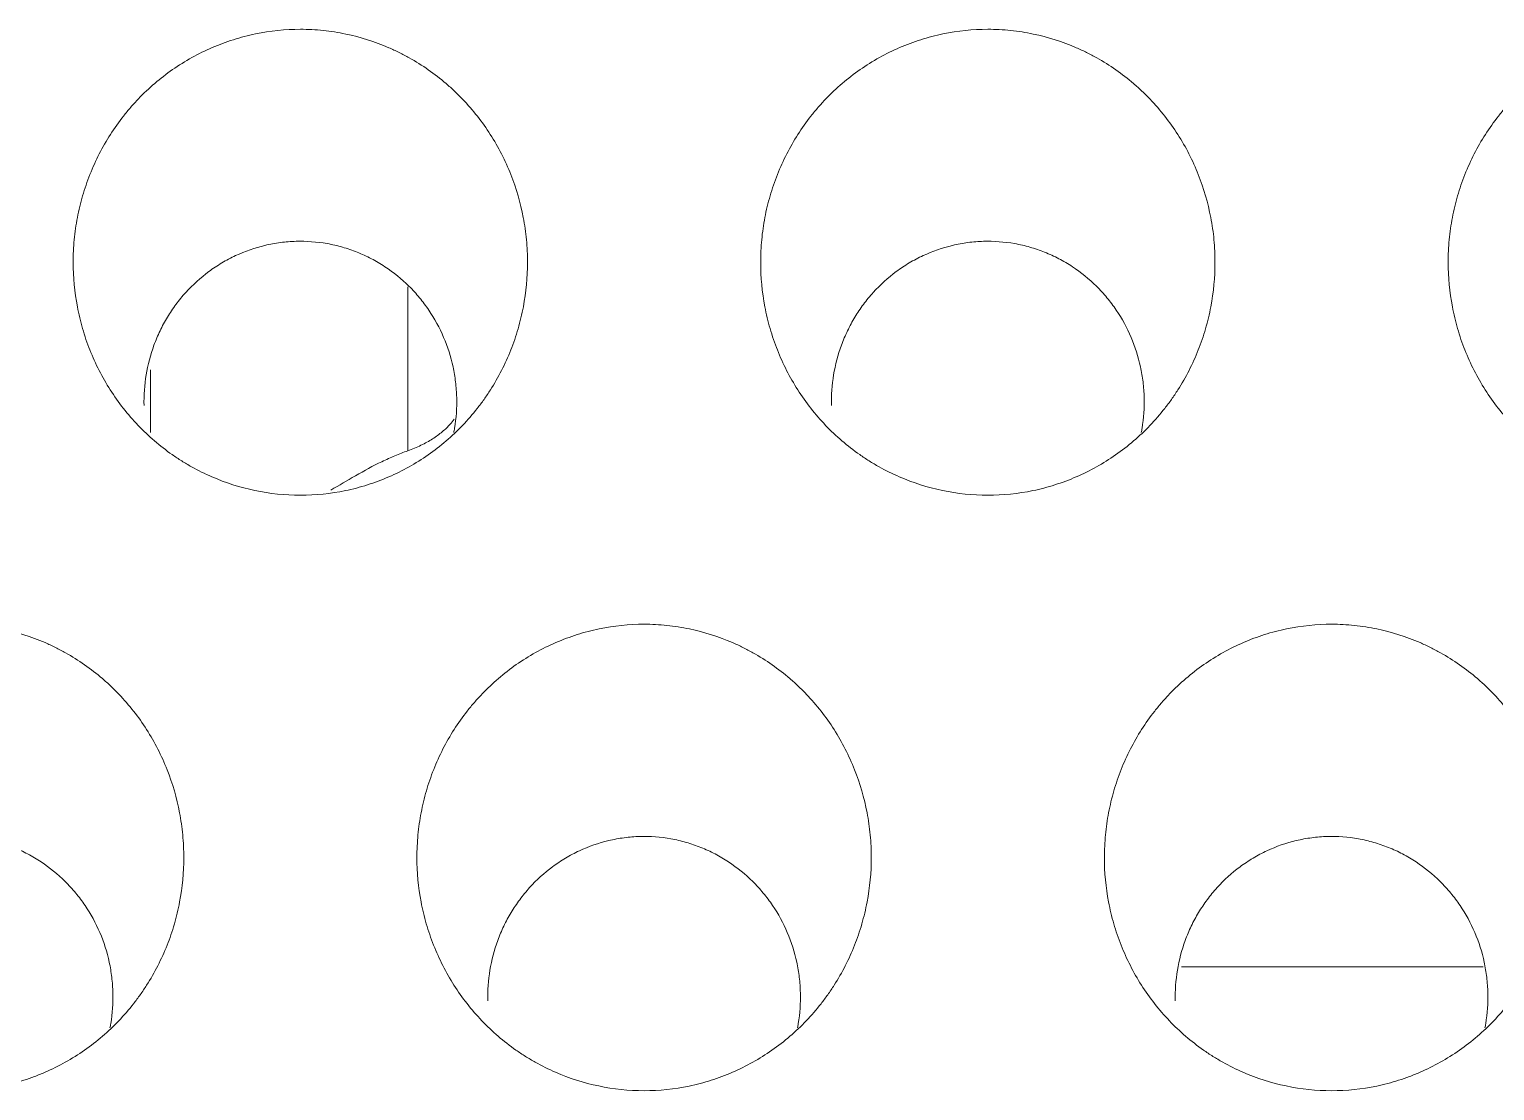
# Model space of a CAD drawing. Header units: inches. Extents: x 3778 to 56227, y -16914 to 35091.
# Drawn here: x 43039.87 to 43046.24, y -12653.51 to -12648.89 of the extents above; entities that cross this region are included whole.
import ezdxf

# ---------------------------------------------------------------- set-up
doc = ezdxf.new("R2010")
doc.units = ezdxf.units.IN
doc.header["$LTSCALE"] = 100
doc.header["$MEASUREMENT"] = 0
doc.layers.add('2-con', color=2, linetype='Continuous')
doc.layers.add('mark-B', color=2, linetype='Continuous', lineweight=20)

# ---------------------------------------------------------------- blocks, each defined once
blk = doc.blocks.new('무풍1WAY 대형')
at = {"layer": 'mark-B'}
for p, q in [((-360.8281, -425.9843), (-362.1389, -425.9843)), ((-357.4659, -428.2264), (-357.4659, -428.9388)), ((-356.3479, -428.5787), (-356.3479, -428.3057))]:
    blk.add_line(p, q, dxfattribs=at)
for points, knots in [([(-361.4808, -425.4454), (-361.5473, -425.4454), (-361.6127, -425.4522), (-361.709, -425.4723), (-361.7408, -425.4806), (-361.7881, -425.4956), (-361.8038, -425.5011), (-361.8348, -425.5127), (-361.8501, -425.5189), (-361.9255, -425.5516), (-361.9825, -425.5835), (-362.0634, -425.6401), (-362.0896, -425.6605), (-362.1395, -425.7033), (-362.1869, -425.7483), (-362.2295, -425.7976), (-362.2598, -425.8362), (-362.2696, -425.8493), (-362.2885, -425.8761), (-362.2977, -425.8898), (-362.342, -425.9591), (-362.3715, -426.0171), (-362.4074, -426.1077), (-362.4179, -426.1386), (-362.4316, -426.1857), (-362.4358, -426.2016), (-362.4434, -426.2335), (-362.4468, -426.2495), (-362.462, -426.3295), (-362.468, -426.394), (-362.4681, -426.4753), (-362.4677, -426.4916), (-362.4661, -426.5242), (-362.465, -426.5406), (-362.4604, -426.5896), (-362.4558, -426.6218), (-362.4376, -426.7175), (-362.4196, -426.7797), (-362.3835, -426.8709), (-362.3699, -426.901), (-362.3401, -426.9592), (-362.324, -426.9874), (-362.2715, -427.0696), (-362.2314, -427.1209), (-362.1745, -427.1805), (-362.1628, -427.1922), (-362.1389, -427.2148), (-362.1024, -427.2477), (-362.038, -427.2977), (-361.9827, -427.3325), (-361.9397, -427.3566), (-361.9251, -427.3643), (-361.8955, -427.3791), (-361.8804, -427.386), (-361.8047, -427.4189), (-361.7423, -427.4387), (-361.646, -427.4589), (-361.6134, -427.464), (-361.5472, -427.4709), (-361.5142, -427.4726), (-361.4157, -427.4726), (-361.3504, -427.466), (-361.2694, -427.4492), (-361.2532, -427.4454), (-361.2211, -427.4371), (-361.1736, -427.4233), (-361.0968, -427.3946), (-361.038, -427.3656), (-360.9806, -427.3335), (-360.9524, -427.3158), (-360.8714, -427.2593), (-360.8219, -427.2168), (-360.7654, -427.1577), (-360.7543, -427.1456), (-360.7328, -427.1208), (-360.7223, -427.108), (-360.6918, -427.0692), (-360.6729, -427.0425), (-360.6203, -426.9602), (-360.5906, -426.9022), (-360.5604, -426.826), (-360.5547, -426.8106), (-360.5441, -426.7796), (-360.5293, -426.7329), (-360.5105, -426.6539), (-360.5013, -426.5897), (-360.4967, -426.5411), (-360.4956, -426.5248), (-360.494, -426.4921), (-360.4936, -426.4757), (-360.4936, -426.3938), (-360.4997, -426.3293), (-360.5178, -426.2337), (-360.5254, -426.2021), (-360.539, -426.1549), (-360.5439, -426.1392), (-360.5546, -426.1082), (-360.5602, -426.0928), (-360.5902, -426.017), (-360.6197, -425.9592), (-360.6722, -425.8767), (-360.6911, -425.85), (-360.7318, -425.798), (-360.7533, -425.7732), (-360.8209, -425.7024), (-360.8702, -425.6598), (-360.9374, -425.6127), (-360.9512, -425.6035), (-360.9792, -425.5859), (-360.9934, -425.5774), (-361.0365, -425.5533), (-361.0659, -425.5387), (-361.1559, -425.4996), (-361.2184, -425.4795), (-361.3485, -425.4522), (-361.4143, -425.4454), (-361.4808, -425.4454)], [0, 0, 0, 0, 0.03125, 0.03125, 0.046875, 0.046875, 0.054687, 0.054687, 0.0625, 0.0625, 0.09375, 0.09375, 0.109375, 0.109375, 0.125, 0.140625, 0.140625, 0.148437, 0.148437, 0.15625, 0.15625, 0.1875, 0.1875, 0.203125, 0.203125, 0.210937, 0.210937, 0.21875, 0.21875, 0.25, 0.25, 0.257812, 0.257812, 0.265625, 0.265625, 0.28125, 0.28125, 0.3125, 0.3125, 0.328125, 0.328125, 0.34375, 0.34375, 0.375, 0.375, 0.382812, 0.382812, 0.390625, 0.40625, 0.421875, 0.421875, 0.429687, 0.429687, 0.4375, 0.4375, 0.46875, 0.46875, 0.484375, 0.484375, 0.5, 0.5, 0.53125, 0.53125, 0.539062, 0.539062, 0.546875, 0.5625, 0.578125, 0.578125, 0.59375, 0.59375, 0.625, 0.625, 0.632812, 0.632812, 0.640625, 0.640625, 0.65625, 0.65625, 0.6875, 0.6875, 0.695312, 0.695312, 0.703125, 0.71875, 0.734375, 0.734375, 0.742187, 0.742187, 0.75, 0.75, 0.78125, 0.78125, 0.796875, 0.796875, 0.804687, 0.804687, 0.8125, 0.8125, 0.84375, 0.84375, 0.859375, 0.859375, 0.875, 0.875, 0.90625, 0.90625, 0.914062, 0.914062, 0.921875, 0.921875, 0.9375, 0.9375, 0.96875, 0.96875, 1, 1, 1, 1]), ([(-358.4933, -425.4454), (-358.5598, -425.4454), (-358.6251, -425.4522), (-358.7214, -425.4723), (-358.7533, -425.4806), (-358.8005, -425.4956), (-358.8163, -425.5011), (-358.8473, -425.5127), (-358.8625, -425.5189), (-358.9379, -425.5516), (-358.995, -425.5835), (-359.0758, -425.6401), (-359.1021, -425.6605), (-359.1519, -425.7033), (-359.1993, -425.7483), (-359.242, -425.7976), (-359.2722, -425.8362), (-359.282, -425.8493), (-359.301, -425.8761), (-359.3102, -425.8898), (-359.3544, -425.9591), (-359.3839, -426.0171), (-359.4198, -426.1077), (-359.4304, -426.1386), (-359.444, -426.1857), (-359.4482, -426.2016), (-359.4559, -426.2335), (-359.4593, -426.2495), (-359.4744, -426.3295), (-359.4805, -426.394), (-359.4805, -426.4753), (-359.4801, -426.4916), (-359.4786, -426.5242), (-359.4774, -426.5406), (-359.4728, -426.5896), (-359.4682, -426.6218), (-359.45, -426.7175), (-359.432, -426.7797), (-359.396, -426.8709), (-359.3824, -426.901), (-359.3526, -426.9592), (-359.3364, -426.9874), (-359.284, -427.0696), (-359.2439, -427.1209), (-359.1869, -427.1805), (-359.1752, -427.1922), (-359.1514, -427.2148), (-359.1149, -427.2477), (-359.0505, -427.2977), (-358.9951, -427.3325), (-358.9521, -427.3566), (-358.9376, -427.3643), (-358.9079, -427.3791), (-358.8928, -427.386), (-358.8172, -427.4189), (-358.7548, -427.4387), (-358.6584, -427.4589), (-358.6258, -427.464), (-358.5597, -427.4709), (-358.5267, -427.4726), (-358.4281, -427.4726), (-358.3629, -427.466), (-358.2819, -427.4492), (-358.2656, -427.4454), (-358.2336, -427.4371), (-358.1861, -427.4233), (-358.1093, -427.3946), (-358.0505, -427.3656), (-357.993, -427.3335), (-357.9648, -427.3158), (-357.8839, -427.2593), (-357.8344, -427.2168), (-357.7778, -427.1577), (-357.7668, -427.1456), (-357.7452, -427.1208), (-357.7347, -427.108), (-357.7042, -427.0692), (-357.6853, -427.0425), (-357.6327, -426.9602), (-357.6031, -426.9022), (-357.5729, -426.826), (-357.5672, -426.8106), (-357.5565, -426.7796), (-357.5418, -426.7329), (-357.5229, -426.6539), (-357.5138, -426.5897), (-357.5092, -426.5411), (-357.508, -426.5248), (-357.5065, -426.4921), (-357.5061, -426.4757), (-357.5061, -426.3938), (-357.5122, -426.3293), (-357.5303, -426.2337), (-357.5378, -426.2021), (-357.5515, -426.1549), (-357.5564, -426.1392), (-357.567, -426.1082), (-357.5727, -426.0928), (-357.6027, -426.017), (-357.6322, -425.9592), (-357.6847, -425.8767), (-357.7036, -425.85), (-357.7442, -425.798), (-357.7657, -425.7732), (-357.8333, -425.7024), (-357.8827, -425.6598), (-357.9499, -425.6127), (-357.9636, -425.6035), (-357.9916, -425.5859), (-358.0059, -425.5774), (-358.049, -425.5533), (-358.0783, -425.5387), (-358.1683, -425.4996), (-358.2308, -425.4795), (-358.361, -425.4522), (-358.4268, -425.4454), (-358.4933, -425.4454)], [0, 0, 0, 0, 0.03125, 0.03125, 0.046875, 0.046875, 0.054688, 0.054688, 0.0625, 0.0625, 0.09375, 0.09375, 0.109375, 0.109375, 0.125, 0.140625, 0.140625, 0.148438, 0.148438, 0.15625, 0.15625, 0.1875, 0.1875, 0.203125, 0.203125, 0.210938, 0.210938, 0.21875, 0.21875, 0.25, 0.25, 0.257813, 0.257813, 0.265625, 0.265625, 0.28125, 0.28125, 0.3125, 0.3125, 0.328125, 0.328125, 0.34375, 0.34375, 0.375, 0.375, 0.382813, 0.382813, 0.390625, 0.40625, 0.421875, 0.421875, 0.429688, 0.429688, 0.4375, 0.4375, 0.46875, 0.46875, 0.484375, 0.484375, 0.5, 0.5, 0.53125, 0.53125, 0.539063, 0.539063, 0.546875, 0.5625, 0.578125, 0.578125, 0.59375, 0.59375, 0.625, 0.625, 0.632813, 0.632813, 0.640625, 0.640625, 0.65625, 0.65625, 0.6875, 0.6875, 0.695313, 0.695313, 0.703125, 0.71875, 0.734375, 0.734375, 0.742188, 0.742188, 0.75, 0.75, 0.78125, 0.78125, 0.796875, 0.796875, 0.804688, 0.804688, 0.8125, 0.8125, 0.84375, 0.84375, 0.859375, 0.859375, 0.875, 0.875, 0.90625, 0.90625, 0.914063, 0.914063, 0.921875, 0.921875, 0.9375, 0.9375, 0.96875, 0.96875, 1, 1, 1, 1]), ([(-355.5057, -425.4454), (-355.5723, -425.4454), (-355.6376, -425.4522), (-355.7339, -425.4723), (-355.7657, -425.4806), (-355.813, -425.4956), (-355.8287, -425.5011), (-355.8597, -425.5127), (-355.875, -425.5189), (-355.9504, -425.5516), (-356.0074, -425.5835), (-356.0883, -425.6401), (-356.1145, -425.6605), (-356.1644, -425.7033), (-356.2118, -425.7483), (-356.2544, -425.7976), (-356.2847, -425.8362), (-356.2945, -425.8493), (-356.3134, -425.8761), (-356.3227, -425.8898), (-356.3669, -425.9591), (-356.3964, -426.0171), (-356.4323, -426.1077), (-356.4428, -426.1386), (-356.4565, -426.1857), (-356.4607, -426.2016), (-356.4683, -426.2335), (-356.4717, -426.2495), (-356.4869, -426.3295), (-356.4929, -426.394), (-356.493, -426.4753), (-356.4926, -426.4916), (-356.4911, -426.5242), (-356.4899, -426.5406), (-356.4853, -426.5896), (-356.4807, -426.6218), (-356.4625, -426.7175), (-356.4445, -426.7797), (-356.4084, -426.8709), (-356.3948, -426.901), (-356.365, -426.9592), (-356.3489, -426.9874), (-356.2964, -427.0696), (-356.2563, -427.1209), (-356.1994, -427.1805), (-356.1877, -427.1922), (-356.1638, -427.2148), (-356.1273, -427.2477), (-356.0629, -427.2977), (-356.0076, -427.3325), (-355.9646, -427.3566), (-355.95, -427.3643), (-355.9204, -427.3791), (-355.9053, -427.386), (-355.8296, -427.4189), (-355.7672, -427.4387), (-355.6709, -427.4589), (-355.6383, -427.464), (-355.5721, -427.4709), (-355.5391, -427.4726), (-355.4406, -427.4726), (-355.3753, -427.466), (-355.2943, -427.4492), (-355.2781, -427.4454), (-355.2461, -427.4371), (-355.1985, -427.4233), (-355.1218, -427.3946), (-355.063, -427.3656), (-355.0055, -427.3335), (-354.9773, -427.3158), (-354.8963, -427.2593), (-354.8468, -427.2168), (-354.7903, -427.1577), (-354.7792, -427.1456), (-354.7577, -427.1208), (-354.7472, -427.108), (-354.7167, -427.0692), (-354.6978, -427.0425), (-354.6452, -426.9602), (-354.6155, -426.9022), (-354.5853, -426.826), (-354.5796, -426.8106), (-354.569, -426.7796), (-354.5543, -426.7329), (-354.5354, -426.6539), (-354.5262, -426.5897), (-354.5216, -426.5411), (-354.5205, -426.5248), (-354.5189, -426.4921), (-354.5185, -426.4757), (-354.5185, -426.3938), (-354.5246, -426.3293), (-354.5427, -426.2337), (-354.5503, -426.2021), (-354.5639, -426.1549), (-354.5689, -426.1392), (-354.5795, -426.1082), (-354.5851, -426.0928), (-354.6151, -426.017), (-354.6446, -425.9592), (-354.6971, -425.8767), (-354.716, -425.85), (-354.7567, -425.798), (-354.7782, -425.7732), (-354.8458, -425.7024), (-354.8951, -425.6598), (-354.9623, -425.6127), (-354.9761, -425.6035), (-355.0041, -425.5859), (-355.0183, -425.5774), (-355.0614, -425.5533), (-355.0908, -425.5387), (-355.1808, -425.4996), (-355.2433, -425.4795), (-355.3734, -425.4522), (-355.4392, -425.4454), (-355.5057, -425.4454)], [0, 0, 0, 0, 0.03125, 0.03125, 0.046875, 0.046875, 0.054687, 0.054687, 0.0625, 0.0625, 0.09375, 0.09375, 0.109375, 0.109375, 0.125, 0.140625, 0.140625, 0.148438, 0.148438, 0.15625, 0.15625, 0.1875, 0.1875, 0.203125, 0.203125, 0.210938, 0.210938, 0.21875, 0.21875, 0.25, 0.25, 0.257813, 0.257813, 0.265625, 0.265625, 0.28125, 0.28125, 0.3125, 0.3125, 0.328125, 0.328125, 0.34375, 0.34375, 0.375, 0.375, 0.382812, 0.382812, 0.390625, 0.40625, 0.421875, 0.421875, 0.429687, 0.429687, 0.4375, 0.4375, 0.46875, 0.46875, 0.484375, 0.484375, 0.5, 0.5, 0.53125, 0.53125, 0.539062, 0.539062, 0.546875, 0.5625, 0.578125, 0.578125, 0.59375, 0.59375, 0.625, 0.625, 0.632812, 0.632812, 0.640625, 0.640625, 0.65625, 0.65625, 0.6875, 0.6875, 0.695312, 0.695312, 0.703125, 0.71875, 0.734375, 0.734375, 0.742187, 0.742187, 0.75, 0.75, 0.78125, 0.78125, 0.796875, 0.796875, 0.804687, 0.804687, 0.8125, 0.8125, 0.84375, 0.84375, 0.859375, 0.859375, 0.875, 0.875, 0.90625, 0.90625, 0.914063, 0.914063, 0.921875, 0.921875, 0.9375, 0.9375, 0.96875, 0.96875, 1, 1, 1, 1]), ([(-362.1474, -425.7179), (-362.1486, -425.7243), (-362.1498, -425.7307), (-362.158, -425.7812), (-362.1611, -425.8257), (-362.1594, -425.8931), (-362.1578, -425.9158), (-362.1525, -425.9604), (-362.1488, -425.9824), (-362.1346, -426.0479), (-362.1211, -426.0906), (-362.0856, -426.174), (-362.0641, -426.2133), (-362.0265, -426.2691), (-362.013, -426.2871), (-361.9914, -426.3132), (-361.9839, -426.3218), (-361.9686, -426.3385), (-361.9608, -426.3467), (-361.9207, -426.3864), (-361.8859, -426.4148), (-361.8387, -426.4459), (-361.8291, -426.4519), (-361.8094, -426.4635), (-361.7995, -426.469), (-361.7693, -426.4848), (-361.7282, -426.5037), (-361.6749, -426.522), (-361.642, -426.5306), (-361.6198, -426.5357), (-361.6086, -426.538), (-361.5524, -426.5481), (-361.5073, -426.5514), (-361.4396, -426.5495), (-361.417, -426.5477), (-361.383, -426.5432), (-361.3717, -426.5414), (-361.3493, -426.5373), (-361.3382, -426.5349), (-361.2832, -426.5218), (-361.2407, -426.507), (-361.1791, -426.4783), (-361.1589, -426.4675), (-361.1199, -426.4443), (-361.1012, -426.4318), (-361.0471, -426.3917), (-361.0138, -426.3615), (-360.9757, -426.3194), (-360.9683, -426.3108), (-360.9539, -426.2934), (-360.947, -426.2845), (-360.927, -426.2574), (-360.9021, -426.2203), (-360.8755, -426.171), (-360.8617, -426.1403), (-360.8529, -426.1195), (-360.8488, -426.1089), (-360.8294, -426.056), (-360.8069, -425.9699), (-360.8006, -425.8809), (-360.8016, -425.8357)], [0, 0, 0, 0, 0.008485, 0.008485, 0.06681, 0.06681, 0.095972, 0.095972, 0.125134, 0.125134, 0.183458, 0.183458, 0.241783, 0.241783, 0.270945, 0.270945, 0.285526, 0.285526, 0.300107, 0.300107, 0.358432, 0.358432, 0.373013, 0.373013, 0.387594, 0.387594, 0.416756, 0.445918, 0.460499, 0.460499, 0.47508, 0.47508, 0.533405, 0.533405, 0.562567, 0.562567, 0.577148, 0.577148, 0.591729, 0.591729, 0.650054, 0.650054, 0.679216, 0.679216, 0.708378, 0.708378, 0.766702, 0.766702, 0.781283, 0.781283, 0.795865, 0.795865, 0.825027, 0.854189, 0.86877, 0.86877, 0.883351, 0.883351, 0.941676, 1, 1, 1, 1]), ([(-359.1599, -425.7179), (-359.1611, -425.7243), (-359.1622, -425.7307), (-359.1705, -425.7812), (-359.1736, -425.8257), (-359.1719, -425.8931), (-359.1703, -425.9158), (-359.1649, -425.9604), (-359.1612, -425.9824), (-359.147, -426.0479), (-359.1335, -426.0906), (-359.098, -426.174), (-359.0766, -426.2133), (-359.0389, -426.2691), (-359.0255, -426.2871), (-359.0039, -426.3132), (-358.9964, -426.3218), (-358.9811, -426.3385), (-358.9732, -426.3467), (-358.9332, -426.3864), (-358.8983, -426.4148), (-358.8511, -426.4459), (-358.8415, -426.4519), (-358.8219, -426.4635), (-358.8119, -426.469), (-358.7817, -426.4848), (-358.7407, -426.5037), (-358.6873, -426.522), (-358.6544, -426.5306), (-358.6323, -426.5357), (-358.6211, -426.538), (-358.5648, -426.5481), (-358.5198, -426.5514), (-358.452, -426.5495), (-358.4294, -426.5477), (-358.3955, -426.5432), (-358.3842, -426.5414), (-358.3618, -426.5373), (-358.3507, -426.5349), (-358.2957, -426.5218), (-358.2531, -426.507), (-358.1916, -426.4783), (-358.1713, -426.4675), (-358.1324, -426.4443), (-358.1136, -426.4318), (-358.0595, -426.3917), (-358.0262, -426.3615), (-357.9881, -426.3194), (-357.9807, -426.3108), (-357.9664, -426.2934), (-357.9595, -426.2845), (-357.9394, -426.2574), (-357.9145, -426.2203), (-357.888, -426.171), (-357.8741, -426.1403), (-357.8654, -426.1195), (-357.8612, -426.1089), (-357.8418, -426.056), (-357.8194, -425.9699), (-357.813, -425.8809), (-357.8141, -425.8357)], [0, 0, 0, 0, 0.008485, 0.008485, 0.06681, 0.06681, 0.095972, 0.095972, 0.125134, 0.125134, 0.183458, 0.183458, 0.241783, 0.241783, 0.270945, 0.270945, 0.285526, 0.285526, 0.300107, 0.300107, 0.358432, 0.358432, 0.373013, 0.373013, 0.387594, 0.387594, 0.416756, 0.445918, 0.460499, 0.460499, 0.47508, 0.47508, 0.533405, 0.533405, 0.562567, 0.562567, 0.577148, 0.577148, 0.591729, 0.591729, 0.650054, 0.650054, 0.679216, 0.679216, 0.708378, 0.708378, 0.766702, 0.766702, 0.781283, 0.781283, 0.795865, 0.795865, 0.825027, 0.854189, 0.86877, 0.86877, 0.883351, 0.883351, 0.941676, 1, 1, 1, 1]), ([(-356.1723, -425.7179), (-356.1735, -425.7243), (-356.1747, -425.7307), (-356.1829, -425.7812), (-356.186, -425.8257), (-356.1843, -425.8931), (-356.1827, -425.9158), (-356.1774, -425.9604), (-356.1737, -425.9824), (-356.1595, -426.0479), (-356.146, -426.0906), (-356.1105, -426.174), (-356.089, -426.2133), (-356.0514, -426.2691), (-356.0379, -426.2871), (-356.0163, -426.3132), (-356.0088, -426.3218), (-355.9935, -426.3385), (-355.9857, -426.3467), (-355.9456, -426.3864), (-355.9108, -426.4148), (-355.8636, -426.4459), (-355.854, -426.4519), (-355.8344, -426.4635), (-355.8244, -426.469), (-355.7942, -426.4848), (-355.7531, -426.5037), (-355.6998, -426.522), (-355.6669, -426.5306), (-355.6447, -426.5357), (-355.6335, -426.538), (-355.5773, -426.5481), (-355.5322, -426.5514), (-355.4645, -426.5495), (-355.4419, -426.5477), (-355.4079, -426.5432), (-355.3966, -426.5414), (-355.3742, -426.5373), (-355.3631, -426.5349), (-355.3081, -426.5218), (-355.2656, -426.507), (-355.204, -426.4783), (-355.1838, -426.4675), (-355.1448, -426.4443), (-355.1261, -426.4318), (-355.072, -426.3917), (-355.0387, -426.3615), (-355.0006, -426.3194), (-354.9932, -426.3108), (-354.9788, -426.2934), (-354.9719, -426.2845), (-354.9519, -426.2574), (-354.927, -426.2203), (-354.9004, -426.171), (-354.8866, -426.1403), (-354.8778, -426.1195), (-354.8737, -426.1089), (-354.8543, -426.056), (-354.8318, -425.9699), (-354.8255, -425.8809), (-354.8265, -425.8357)], [0, 0, 0, 0, 0.008485, 0.008485, 0.06681, 0.06681, 0.095972, 0.095972, 0.125134, 0.125134, 0.183458, 0.183458, 0.241783, 0.241783, 0.270945, 0.270945, 0.285526, 0.285526, 0.300107, 0.300107, 0.358432, 0.358432, 0.373013, 0.373013, 0.387594, 0.387594, 0.416756, 0.445918, 0.460499, 0.460499, 0.47508, 0.47508, 0.533405, 0.533405, 0.562567, 0.562567, 0.577148, 0.577148, 0.591729, 0.591729, 0.650054, 0.650054, 0.679216, 0.679216, 0.708378, 0.708378, 0.766702, 0.766702, 0.781283, 0.781283, 0.795865, 0.795865, 0.825027, 0.854189, 0.86877, 0.86877, 0.883351, 0.883351, 0.941676, 1, 1, 1, 1]), ([(-362.9746, -428.0332), (-363.0411, -428.0332), (-363.1064, -428.04), (-363.2027, -428.06), (-363.2345, -428.0683), (-363.2818, -428.0833), (-363.2975, -428.0888), (-363.3285, -428.1004), (-363.3437, -428.1065), (-363.4191, -428.1392), (-363.4762, -428.1711), (-363.557, -428.2275), (-363.5832, -428.2479), (-363.6331, -428.2907), (-363.6805, -428.3357), (-363.7232, -428.3849), (-363.7534, -428.4234), (-363.7632, -428.4365), (-363.7822, -428.4633), (-363.7914, -428.477), (-363.8356, -428.5462), (-363.8652, -428.6042), (-363.9011, -428.6947), (-363.9116, -428.7255), (-363.9253, -428.7726), (-363.9295, -428.7885), (-363.9371, -428.8204), (-363.9405, -428.8363), (-363.9557, -428.9163), (-363.9618, -428.9808), (-363.9618, -429.062), (-363.9614, -429.0783), (-363.9599, -429.1109), (-363.9587, -429.1273), (-363.9541, -429.1762), (-363.9495, -429.2084), (-363.9313, -429.304), (-363.9133, -429.3662), (-363.8772, -429.4573), (-363.8636, -429.4873), (-363.8338, -429.5455), (-363.8176, -429.5737), (-363.7652, -429.6558), (-363.7251, -429.707), (-363.6681, -429.7666), (-363.6564, -429.7782), (-363.6326, -429.8008), (-363.5961, -429.8337), (-363.5317, -429.8837), (-363.4763, -429.9184), (-363.4333, -429.9425), (-363.4187, -429.9502), (-363.3891, -429.9648), (-363.374, -429.9718), (-363.2984, -430.0046), (-363.236, -430.0244), (-363.1397, -430.0445), (-363.1071, -430.0496), (-363.0409, -430.0565), (-363.008, -430.0582), (-362.9095, -430.0583), (-362.8442, -430.0516), (-362.7632, -430.0349), (-362.747, -430.0311), (-362.715, -430.0227), (-362.6675, -430.009), (-362.5907, -429.9804), (-362.532, -429.9514), (-362.4745, -429.9194), (-362.4463, -429.9017), (-362.3654, -429.8453), (-362.3158, -429.8028), (-362.2593, -429.7438), (-362.2482, -429.7317), (-362.2267, -429.7069), (-362.2162, -429.6942), (-362.1857, -429.6554), (-362.1668, -429.6287), (-362.1141, -429.5465), (-362.0845, -429.4886), (-362.0543, -429.4125), (-362.0485, -429.397), (-362.0379, -429.366), (-362.0232, -429.3194), (-362.0043, -429.2405), (-361.9951, -429.1763), (-361.9905, -429.1277), (-361.9894, -429.1115), (-361.9878, -429.0788), (-361.9874, -429.0624), (-361.9874, -428.9806), (-361.9935, -428.9161), (-362.0117, -428.8206), (-362.0192, -428.789), (-362.0328, -428.7419), (-362.0378, -428.7262), (-362.0484, -428.6952), (-362.0541, -428.6798), (-362.0841, -428.604), (-362.1136, -428.5463), (-362.1661, -428.4639), (-362.185, -428.4372), (-362.2257, -428.3853), (-362.2472, -428.3606), (-362.3148, -428.2898), (-362.3641, -428.2473), (-362.4314, -428.2002), (-362.4451, -428.1911), (-362.4731, -428.1735), (-362.4873, -428.165), (-362.5304, -428.1409), (-362.5598, -428.1264), (-362.6497, -428.0873), (-362.7122, -428.0673), (-362.8423, -428.04), (-362.9081, -428.0332), (-362.9746, -428.0332)], [0, 0, 0, 0, 0.03125, 0.03125, 0.046875, 0.046875, 0.054687, 0.054687, 0.0625, 0.0625, 0.09375, 0.09375, 0.109375, 0.109375, 0.125, 0.140625, 0.140625, 0.148437, 0.148437, 0.15625, 0.15625, 0.1875, 0.1875, 0.203125, 0.203125, 0.210937, 0.210937, 0.21875, 0.21875, 0.25, 0.25, 0.257812, 0.257812, 0.265625, 0.265625, 0.28125, 0.28125, 0.3125, 0.3125, 0.328125, 0.328125, 0.34375, 0.34375, 0.375, 0.375, 0.382812, 0.382812, 0.390625, 0.40625, 0.421875, 0.421875, 0.429687, 0.429687, 0.4375, 0.4375, 0.46875, 0.46875, 0.484375, 0.484375, 0.5, 0.5, 0.53125, 0.53125, 0.539062, 0.539062, 0.546875, 0.5625, 0.578125, 0.578125, 0.59375, 0.59375, 0.625, 0.625, 0.632812, 0.632812, 0.640625, 0.640625, 0.65625, 0.65625, 0.6875, 0.6875, 0.695312, 0.695312, 0.703125, 0.71875, 0.734375, 0.734375, 0.742187, 0.742187, 0.75, 0.75, 0.78125, 0.78125, 0.796875, 0.796875, 0.804687, 0.804687, 0.8125, 0.8125, 0.84375, 0.84375, 0.859375, 0.859375, 0.875, 0.875, 0.90625, 0.90625, 0.914062, 0.914062, 0.921875, 0.921875, 0.9375, 0.9375, 0.96875, 0.96875, 1, 1, 1, 1]), ([(-359.9871, -428.0332), (-360.0535, -428.0332), (-360.1189, -428.04), (-360.2151, -428.06), (-360.2469, -428.0683), (-360.2942, -428.0833), (-360.3099, -428.0888), (-360.3409, -428.1004), (-360.3562, -428.1065), (-360.4315, -428.1392), (-360.4886, -428.1711), (-360.5694, -428.2275), (-360.5957, -428.2479), (-360.6455, -428.2907), (-360.6929, -428.3357), (-360.7356, -428.3849), (-360.7659, -428.4234), (-360.7757, -428.4365), (-360.7946, -428.4633), (-360.8039, -428.477), (-360.8481, -428.5462), (-360.8776, -428.6042), (-360.9135, -428.6947), (-360.9241, -428.7255), (-360.9377, -428.7726), (-360.942, -428.7885), (-360.9496, -428.8204), (-360.953, -428.8363), (-360.9682, -428.9163), (-360.9742, -428.9808), (-360.9742, -429.062), (-360.9739, -429.0783), (-360.9723, -429.1109), (-360.9712, -429.1273), (-360.9666, -429.1762), (-360.962, -429.2084), (-360.9437, -429.304), (-360.9257, -429.3662), (-360.8897, -429.4573), (-360.876, -429.4873), (-360.8463, -429.5455), (-360.8301, -429.5737), (-360.7776, -429.6558), (-360.7375, -429.707), (-360.6806, -429.7666), (-360.6688, -429.7782), (-360.645, -429.8008), (-360.6085, -429.8337), (-360.5441, -429.8837), (-360.4888, -429.9184), (-360.4458, -429.9425), (-360.4312, -429.9502), (-360.4015, -429.9648), (-360.3865, -429.9718), (-360.3108, -430.0046), (-360.2485, -430.0244), (-360.1521, -430.0445), (-360.1195, -430.0496), (-360.0534, -430.0565), (-360.0204, -430.0582), (-359.9219, -430.0583), (-359.8567, -430.0516), (-359.7757, -430.0349), (-359.7595, -430.0311), (-359.7275, -430.0227), (-359.6799, -430.009), (-359.6032, -429.9804), (-359.5444, -429.9514), (-359.4869, -429.9194), (-359.4587, -429.9017), (-359.3778, -429.8453), (-359.3283, -429.8028), (-359.2717, -429.7438), (-359.2607, -429.7317), (-359.2391, -429.7069), (-359.2286, -429.6942), (-359.1981, -429.6554), (-359.1792, -429.6287), (-359.1266, -429.5465), (-359.0969, -429.4886), (-359.0667, -429.4125), (-359.061, -429.397), (-359.0504, -429.366), (-359.0356, -429.3194), (-359.0167, -429.2405), (-359.0076, -429.1763), (-359.003, -429.1277), (-359.0018, -429.1115), (-359.0003, -429.0788), (-358.9999, -429.0624), (-358.9999, -428.9806), (-359.006, -428.9161), (-359.0241, -428.8206), (-359.0317, -428.789), (-359.0453, -428.7419), (-359.0502, -428.7262), (-359.0608, -428.6952), (-359.0665, -428.6798), (-359.0965, -428.604), (-359.126, -428.5463), (-359.1786, -428.4639), (-359.1974, -428.4372), (-359.2381, -428.3853), (-359.2596, -428.3606), (-359.3272, -428.2898), (-359.3766, -428.2473), (-359.4438, -428.2002), (-359.4575, -428.1911), (-359.4856, -428.1735), (-359.4998, -428.165), (-359.5429, -428.1409), (-359.5722, -428.1264), (-359.6622, -428.0873), (-359.7247, -428.0673), (-359.8548, -428.04), (-359.9206, -428.0332), (-359.9871, -428.0332)], [0, 0, 0, 0, 0.03125, 0.03125, 0.046875, 0.046875, 0.054688, 0.054688, 0.0625, 0.0625, 0.09375, 0.09375, 0.109375, 0.109375, 0.125, 0.140625, 0.140625, 0.148437, 0.148437, 0.15625, 0.15625, 0.1875, 0.1875, 0.203125, 0.203125, 0.210937, 0.210937, 0.21875, 0.21875, 0.25, 0.25, 0.257812, 0.257812, 0.265625, 0.265625, 0.28125, 0.28125, 0.3125, 0.3125, 0.328125, 0.328125, 0.34375, 0.34375, 0.375, 0.375, 0.382812, 0.382812, 0.390625, 0.40625, 0.421875, 0.421875, 0.429687, 0.429687, 0.4375, 0.4375, 0.46875, 0.46875, 0.484375, 0.484375, 0.5, 0.5, 0.53125, 0.53125, 0.539062, 0.539062, 0.546875, 0.5625, 0.578125, 0.578125, 0.59375, 0.59375, 0.625, 0.625, 0.632812, 0.632812, 0.640625, 0.640625, 0.65625, 0.65625, 0.6875, 0.6875, 0.695312, 0.695312, 0.703125, 0.71875, 0.734375, 0.734375, 0.742187, 0.742187, 0.75, 0.75, 0.78125, 0.78125, 0.796875, 0.796875, 0.804687, 0.804687, 0.8125, 0.8125, 0.84375, 0.84375, 0.859375, 0.859375, 0.875, 0.875, 0.90625, 0.90625, 0.914062, 0.914062, 0.921875, 0.921875, 0.9375, 0.9375, 0.96875, 0.96875, 1, 1, 1, 1]), ([(-356.9995, -428.0332), (-357.066, -428.0332), (-357.1313, -428.04), (-357.2276, -428.06), (-357.2594, -428.0683), (-357.3067, -428.0833), (-357.3224, -428.0888), (-357.3534, -428.1004), (-357.3686, -428.1065), (-357.444, -428.1392), (-357.5011, -428.1711), (-357.5819, -428.2275), (-357.6081, -428.2479), (-357.658, -428.2907), (-357.7054, -428.3357), (-357.7481, -428.3849), (-357.7783, -428.4234), (-357.7881, -428.4365), (-357.8071, -428.4633), (-357.8163, -428.477), (-357.8606, -428.5462), (-357.8901, -428.6042), (-357.926, -428.6947), (-357.9365, -428.7255), (-357.9502, -428.7726), (-357.9544, -428.7885), (-357.962, -428.8204), (-357.9655, -428.8363), (-357.9806, -428.9163), (-357.9867, -428.9808), (-357.9867, -429.062), (-357.9863, -429.0783), (-357.9848, -429.1109), (-357.9836, -429.1273), (-357.979, -429.1762), (-357.9744, -429.2084), (-357.9562, -429.304), (-357.9382, -429.3662), (-357.9021, -429.4573), (-357.8885, -429.4873), (-357.8587, -429.5455), (-357.8425, -429.5737), (-357.7901, -429.6558), (-357.75, -429.707), (-357.693, -429.7666), (-357.6813, -429.7782), (-357.6575, -429.8008), (-357.621, -429.8337), (-357.5566, -429.8837), (-357.5012, -429.9184), (-357.4582, -429.9425), (-357.4436, -429.9502), (-357.414, -429.9648), (-357.3989, -429.9718), (-357.3233, -430.0046), (-357.2609, -430.0244), (-357.1646, -430.0445), (-357.132, -430.0496), (-357.0658, -430.0565), (-357.0329, -430.0582), (-356.9344, -430.0583), (-356.8691, -430.0516), (-356.7882, -430.0349), (-356.7719, -430.0311), (-356.7399, -430.0227), (-356.6924, -430.009), (-356.6156, -429.9804), (-356.5569, -429.9514), (-356.4994, -429.9194), (-356.4712, -429.9017), (-356.3903, -429.8453), (-356.3407, -429.8028), (-356.2842, -429.7438), (-356.2731, -429.7317), (-356.2516, -429.7069), (-356.2411, -429.6942), (-356.2106, -429.6554), (-356.1917, -429.6287), (-356.139, -429.5465), (-356.1094, -429.4886), (-356.0792, -429.4125), (-356.0734, -429.397), (-356.0628, -429.366), (-356.0481, -429.3194), (-356.0292, -429.2405), (-356.02, -429.1763), (-356.0154, -429.1277), (-356.0143, -429.1115), (-356.0127, -429.0788), (-356.0123, -429.0624), (-356.0123, -428.9806), (-356.0184, -428.9161), (-356.0366, -428.8206), (-356.0441, -428.789), (-356.0577, -428.7419), (-356.0627, -428.7262), (-356.0733, -428.6952), (-356.079, -428.6798), (-356.109, -428.604), (-356.1385, -428.5463), (-356.191, -428.4639), (-356.2099, -428.4372), (-356.2506, -428.3853), (-356.2721, -428.3606), (-356.3397, -428.2898), (-356.389, -428.2473), (-356.4563, -428.2002), (-356.47, -428.1911), (-356.498, -428.1735), (-356.5122, -428.165), (-356.5553, -428.1409), (-356.5847, -428.1264), (-356.6747, -428.0873), (-356.7372, -428.0673), (-356.8672, -428.04), (-356.933, -428.0332), (-356.9995, -428.0332)], [0, 0, 0, 0, 0.03125, 0.03125, 0.046875, 0.046875, 0.054687, 0.054687, 0.0625, 0.0625, 0.09375, 0.09375, 0.109375, 0.109375, 0.125, 0.140625, 0.140625, 0.148437, 0.148437, 0.15625, 0.15625, 0.1875, 0.1875, 0.203125, 0.203125, 0.210937, 0.210937, 0.21875, 0.21875, 0.25, 0.25, 0.257812, 0.257812, 0.265625, 0.265625, 0.28125, 0.28125, 0.3125, 0.3125, 0.328125, 0.328125, 0.34375, 0.34375, 0.375, 0.375, 0.382812, 0.382812, 0.390625, 0.40625, 0.421875, 0.421875, 0.429687, 0.429687, 0.4375, 0.4375, 0.46875, 0.46875, 0.484375, 0.484375, 0.5, 0.5, 0.53125, 0.53125, 0.539062, 0.539062, 0.546875, 0.5625, 0.578125, 0.578125, 0.59375, 0.59375, 0.625, 0.625, 0.632812, 0.632812, 0.640625, 0.640625, 0.65625, 0.65625, 0.6875, 0.6875, 0.695312, 0.695312, 0.703125, 0.71875, 0.734375, 0.734375, 0.742187, 0.742187, 0.75, 0.75, 0.78125, 0.78125, 0.796875, 0.796875, 0.804687, 0.804687, 0.8125, 0.8125, 0.84375, 0.84375, 0.859375, 0.859375, 0.875, 0.875, 0.90625, 0.90625, 0.914062, 0.914062, 0.921875, 0.921875, 0.9375, 0.9375, 0.96875, 0.96875, 1, 1, 1, 1]), ([(-357.2387, -428.1177), (-357.2773, -428.1403), (-357.3156, -428.1607), (-357.3727, -428.1882), (-357.3917, -428.1968), (-357.4294, -428.2127), (-357.4478, -428.2199), (-357.4659, -428.2264)], [0, 0, 0, 0, 0.5, 0.5, 0.75, 0.75, 1, 1, 1, 1]), ([(-357.6679, -428.3632), (-357.6625, -428.3559), (-357.6567, -428.3488), (-357.6402, -428.3305), (-357.6288, -428.3195), (-357.6033, -428.2983), (-357.5891, -428.2879), (-357.5583, -428.2684), (-357.5417, -428.2591), (-357.5059, -428.2418), (-357.4867, -428.2338), (-357.4659, -428.2264)], [0, 0, 0, 0, 0.135686, 0.135686, 0.351765, 0.351765, 0.567843, 0.567843, 0.783922, 0.783922, 1, 1, 1, 1]), ([(-360.6539, -428.3056), (-360.6551, -428.3119), (-360.6562, -428.3182), (-360.6645, -428.3686), (-360.6675, -428.4131), (-360.6658, -428.4805), (-360.6642, -428.5031), (-360.6588, -428.5477), (-360.6551, -428.5697), (-360.6409, -428.6351), (-360.6274, -428.6778), (-360.5919, -428.7611), (-360.5704, -428.8005), (-360.5328, -428.8562), (-360.5193, -428.8741), (-360.4976, -428.9002), (-360.4902, -428.9088), (-360.4749, -428.9256), (-360.467, -428.9337), (-360.4269, -428.9734), (-360.3921, -429.0017), (-360.3449, -429.0328), (-360.3352, -429.0388), (-360.3156, -429.0504), (-360.3056, -429.0559), (-360.2755, -429.0717), (-360.2344, -429.0906), (-360.181, -429.1088), (-360.1481, -429.1174), (-360.126, -429.1225), (-360.1148, -429.1248), (-360.0586, -429.1348), (-360.0135, -429.1381), (-359.9458, -429.1362), (-359.9232, -429.1344), (-359.8892, -429.13), (-359.8779, -429.1282), (-359.8555, -429.1241), (-359.8444, -429.1217), (-359.7894, -429.1086), (-359.7469, -429.0938), (-359.6853, -429.0651), (-359.665, -429.0544), (-359.6261, -429.0311), (-359.6074, -429.0186), (-359.5532, -428.9786), (-359.5199, -428.9484), (-359.4818, -428.9064), (-359.4744, -428.8978), (-359.4601, -428.8804), (-359.4531, -428.8715), (-359.4331, -428.8445), (-359.4082, -428.8073), (-359.3816, -428.7581), (-359.3678, -428.7273), (-359.359, -428.7066), (-359.3548, -428.696), (-359.3355, -428.6431), (-359.313, -428.557), (-359.3066, -428.4682), (-359.3077, -428.423)], [0, 0, 0, 0, 0.008341, 0.008341, 0.066674, 0.066674, 0.09584, 0.09584, 0.125007, 0.125007, 0.18334, 0.18334, 0.241673, 0.241673, 0.270839, 0.270839, 0.285422, 0.285422, 0.300005, 0.300005, 0.358338, 0.358338, 0.372922, 0.372922, 0.387505, 0.387505, 0.416671, 0.445838, 0.460421, 0.460421, 0.475004, 0.475004, 0.533337, 0.533337, 0.562503, 0.562503, 0.577087, 0.577087, 0.59167, 0.59167, 0.650003, 0.650003, 0.679169, 0.679169, 0.708336, 0.708336, 0.766668, 0.766668, 0.781252, 0.781252, 0.795835, 0.795835, 0.825001, 0.854168, 0.868751, 0.868751, 0.883334, 0.883334, 0.941667, 1, 1, 1, 1]), ([(-357.6663, -428.3056), (-357.6675, -428.3119), (-357.6686, -428.3182), (-357.6769, -428.3686), (-357.68, -428.4131), (-357.6783, -428.4805), (-357.6767, -428.5031), (-357.6713, -428.5477), (-357.6676, -428.5697), (-357.6534, -428.6351), (-357.6399, -428.6778), (-357.6044, -428.7611), (-357.5829, -428.8005), (-357.5452, -428.8562), (-357.5317, -428.8741), (-357.5101, -428.9002), (-357.5026, -428.9088), (-357.4873, -428.9256), (-357.4795, -428.9337), (-357.4394, -428.9734), (-357.4045, -429.0017), (-357.3573, -429.0328), (-357.3477, -429.0388), (-357.3281, -429.0504), (-357.3181, -429.0559), (-357.2879, -429.0717), (-357.2468, -429.0906), (-357.1935, -429.1088), (-357.1606, -429.1174), (-357.1384, -429.1225), (-357.1272, -429.1248), (-357.071, -429.1348), (-357.0259, -429.1381), (-356.9582, -429.1362), (-356.9356, -429.1344), (-356.9017, -429.13), (-356.8904, -429.1282), (-356.868, -429.1241), (-356.8569, -429.1217), (-356.8018, -429.1086), (-356.7593, -429.0938), (-356.6978, -429.0651), (-356.6775, -429.0544), (-356.6386, -429.0311), (-356.6198, -429.0186), (-356.5657, -428.9786), (-356.5324, -428.9484), (-356.4943, -428.9064), (-356.4868, -428.8978), (-356.4725, -428.8804), (-356.4656, -428.8715), (-356.4455, -428.8445), (-356.4206, -428.8073), (-356.3941, -428.7581), (-356.3802, -428.7273), (-356.3714, -428.7066), (-356.3673, -428.696), (-356.3479, -428.6431), (-356.3254, -428.557), (-356.3191, -428.4682), (-356.3201, -428.423)], [0, 0, 0, 0, 0.008341, 0.008341, 0.066674, 0.066674, 0.09584, 0.09584, 0.125007, 0.125007, 0.18334, 0.18334, 0.241673, 0.241673, 0.270839, 0.270839, 0.285422, 0.285422, 0.300005, 0.300005, 0.358338, 0.358338, 0.372922, 0.372922, 0.387505, 0.387505, 0.416671, 0.445838, 0.460421, 0.460421, 0.475004, 0.475004, 0.533337, 0.533337, 0.562503, 0.562503, 0.577087, 0.577087, 0.59167, 0.59167, 0.650003, 0.650003, 0.679169, 0.679169, 0.708336, 0.708336, 0.766668, 0.766668, 0.781252, 0.781252, 0.795835, 0.795835, 0.825001, 0.854168, 0.868751, 0.868751, 0.883334, 0.883334, 0.941667, 1, 1, 1, 1])]:
    blk.add_open_spline(points, degree=3, knots=knots, dxfattribs=at)
blk.add_open_spline([(-357.2387, -428.1177), (-357.2032, -428.097), (-357.1677, -428.0763), (-357.1322, -428.0556)], degree=3, dxfattribs=at)
blk = doc.blocks.new('dpdjzjs')
at = {"layer": 'mark-B', "rotation": 180}
blk.add_blockref('무풍1WAY 대형', (178654.9147, 88751.491), dxfattribs=at)

msp = doc.modelspace()

# ---------------------------------------------------------------- block references
at = {"layer": '2-con'}
msp.add_blockref('dpdjzjs', (-135970.8648, -101830.4424), dxfattribs=at)

doc.saveas('drawing.dxf')
